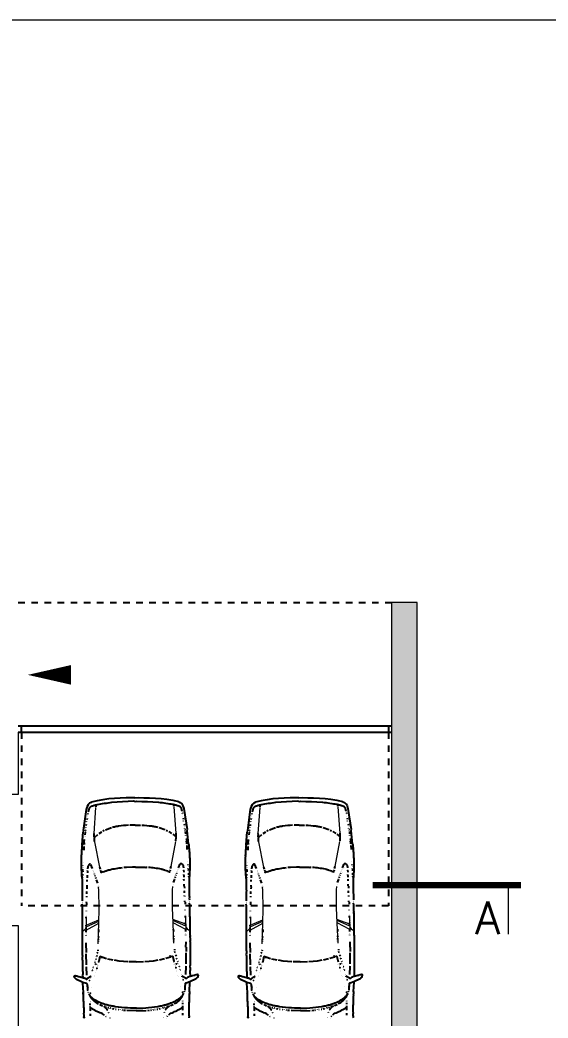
# Model space of a CAD drawing. Header units: metres. Extents: x -442 to 316, y -503 to 125.
# Drawn here: x -23.21 to -15.15, y -69.84 to -54.62 of the extents above; entities that cross this region are included whole.
import ezdxf

# ---------------------------------------------------------------- set-up
doc = ezdxf.new("R2010")
doc.units = ezdxf.units.M
doc.linetypes.add('DIVIDE', pattern=[1.25, 0.5, -0.25, 0, -0.25, 0, -0.25])
doc.linetypes.add('ČÁRKOVANÁ', pattern=[19.05, 12.7, -6.35])
doc.layers.add('FLOATING-WINDOWS', color=2, linetype='Continuous', plot=False)
for name, color, linetype in [('nove zdivo akce', 3, 'Continuous'), ('SRAFA', 251, 'Continuous'), ('ZDIVO', 1, 'Continuous')]:
    doc.layers.add(name, color=color, linetype=linetype)

# ---------------------------------------------------------------- blocks, each defined once
blk = doc.blocks.new('BMW3-PUD')
at = {"lineweight": 0}
for p, q in [((2.569, 0.757), (2.386, 0.76)), ((2.386, 0.76), (2.491, 0.566)), ((2.439, 0.759), (2.524, 0.566)), ((2.466, 0.759), (2.542, 0.565)), ((3.349, 0.543), (3.732, 0.619)), ((3.859, 0.625), (4.258, 0.596)), ((2.386, -0.76), (2.491, -0.566)), ((2.439, -0.759), (2.524, -0.566)), ((2.466, -0.759), (2.542, -0.565)), ((3.349, -0.543), (3.732, -0.619)), ((3.859, -0.625), (4.258, -0.596)), ((2.569, -0.757), (2.386, -0.76))]:
    blk.add_line(p, q, dxfattribs=at)
for points in [[(1.524, 0.739), (1.523, 0.739), (1.521, 0.739), (1.52, 0.741), (1.519, 0.742), (1.525, 0.745), (1.532, 0.746), (1.539, 0.747), (1.546, 0.747), (1.553, 0.748), (1.56, 0.749), (1.566, 0.751), (1.571, 0.754), (1.572, 0.756), (1.573, 0.757), (1.574, 0.758), (1.574, 0.758), (1.59, 0.816), (1.612, 0.858), (1.616, 0.87), (1.621, 0.882), (1.626, 0.894), (1.632, 0.904), (1.639, 0.915), (1.647, 0.925), (1.655, 0.934), (1.665, 0.942), (1.669, 0.943), (1.673, 0.945), (1.677, 0.946), (1.68, 0.947), (1.684, 0.947), (1.688, 0.947), (1.692, 0.946), (1.695, 0.946), (1.697, 0.934), (1.695, 0.923), (1.691, 0.911), (1.688, 0.899), (1.685, 0.893), (1.684, 0.888), (1.683, 0.883), (1.681, 0.878), (1.677, 0.859), (1.673, 0.841), (1.668, 0.823), (1.662, 0.806), (1.66, 0.8), (1.659, 0.795), (1.657, 0.791), (1.657, 0.786), (1.638, 0.765), (1.637, 0.762), (1.638, 0.759), (1.64, 0.756), (1.641, 0.754), (1.641, 0.754), (1.643, 0.753), (1.644, 0.752), (1.644, 0.752)], [(1.054, 0.801), (1.054, 0.801), (1.054, 0.802), (1.053, 0.803), (1.053, 0.803), (1.055, 0.805), (1.059, 0.807), (1.062, 0.807), (1.066, 0.805)], [(1.057, 0.798), (1.065, 0.8), (1.074, 0.802), (1.082, 0.802), (1.091, 0.803), (1.1, 0.803), (1.108, 0.804), (1.117, 0.804), (1.126, 0.803), (1.135, 0.803), (1.144, 0.802), (1.153, 0.803), (1.162, 0.802), (1.171, 0.802), (1.18, 0.802), (1.189, 0.802), (1.198, 0.802), (1.212, 0.803), (1.227, 0.804), (1.241, 0.805), (1.255, 0.805), (1.269, 0.805), (1.283, 0.806), (1.297, 0.807), (1.311, 0.809), (1.319, 0.808), (1.327, 0.808), (1.334, 0.808), (1.341, 0.809), (1.349, 0.809), (1.356, 0.81), (1.364, 0.81), (1.372, 0.81), (1.376, 0.81), (1.379, 0.811), (1.382, 0.811), (1.385, 0.811), (1.388, 0.81), (1.391, 0.81), (1.395, 0.81), (1.399, 0.811), (1.4, 0.811), (1.402, 0.811), (1.403, 0.81), (1.404, 0.809), (1.409, 0.811), (1.415, 0.812), (1.42, 0.813), (1.424, 0.809), (1.432, 0.813), (1.433, 0.813), (1.435, 0.812), (1.436, 0.811), (1.438, 0.811), (1.582, 0.818)], [(1.406, 0.814), (1.406, 0.814), (1.405, 0.814), (1.404, 0.814), (1.404, 0.814)], [(1.438, 0.814), (1.438, 0.814)], [(2.772, 0.819), (2.756, 0.819), (2.739, 0.819), (2.723, 0.82), (2.705, 0.82), (2.689, 0.82), (2.672, 0.82), (2.656, 0.821), (2.639, 0.82), (2.623, 0.821), (2.605, 0.821), (2.589, 0.821), (2.572, 0.821), (2.556, 0.822), (2.539, 0.821), (2.522, 0.822), (2.505, 0.822), (2.489, 0.822), (2.472, 0.822), (2.456, 0.823), (2.439, 0.822), (2.422, 0.823), (2.406, 0.823), (2.389, 0.823), (2.372, 0.823), (2.355, 0.823), (2.339, 0.823), (2.322, 0.823), (2.305, 0.823), (2.288, 0.824), (2.272, 0.823), (2.255, 0.824), (2.238, 0.824), (2.228, 0.824), (2.217, 0.824), (2.206, 0.823), (2.195, 0.823), (2.185, 0.823), (2.174, 0.824), (2.164, 0.824), (2.153, 0.824), (2.143, 0.824), (2.132, 0.824), (2.121, 0.824), (2.11, 0.824), (2.1, 0.824), (2.089, 0.824), (2.079, 0.823), (2.068, 0.822), (2.044, 0.822), (2.019, 0.823), (1.994, 0.822), (1.969, 0.823), (1.945, 0.823), (1.92, 0.822), (1.895, 0.822), (1.87, 0.822), (1.846, 0.821), (1.821, 0.82), (1.796, 0.82), (1.771, 0.82), (1.746, 0.819), (1.722, 0.819), (1.698, 0.82), (1.673, 0.819)], [(1.861, 0.76), (2.028, 0.762)], [(1.943, 0.82), (1.943, 0.82)], [(2.114, 0.762), (2.049, 0.762)], [(2.117, 0.761), (2.196, 0.762)], [(2.3, 0.761), (2.306, 0.762)], [(2.322, 0.762), (2.322, 0.762)], [(2.775, 0.818), (2.778, 0.819), (2.78, 0.819), (2.783, 0.819), (2.785, 0.819)], [(2.792, 0.817), (2.792, 0.817)], [(2.798, 0.819), (2.798, 0.819)], [(2.798, 0.816), (2.798, 0.816)], [(2.806, 0.819), (2.806, 0.819)], [(2.812, 0.819), (2.812, 0.819)], [(2.813, 0.816), (2.813, 0.816)], [(2.822, 0.816), (2.822, 0.816)], [(3.686, 0.813), (3.67, 0.815), (3.655, 0.817), (3.639, 0.818), (3.624, 0.819), (3.609, 0.821), (3.593, 0.822), (3.577, 0.822), (3.561, 0.824), (3.545, 0.824), (3.53, 0.826), (3.515, 0.826), (3.499, 0.827), (3.483, 0.827), (3.467, 0.828), (3.452, 0.829), (3.437, 0.828), (3.421, 0.829), (3.405, 0.829), (3.389, 0.829), (3.373, 0.829), (3.358, 0.829), (3.342, 0.828), (3.327, 0.828), (3.311, 0.828), (3.295, 0.827), (3.28, 0.826), (3.264, 0.826), (3.249, 0.825), (3.233, 0.824), (3.217, 0.823), (3.202, 0.821), (3.187, 0.82), (3.165, 0.818), (3.143, 0.817), (3.121, 0.816), (3.099, 0.815), (3.077, 0.815), (3.055, 0.815), (3.033, 0.815), (3.012, 0.815), (2.99, 0.815), (2.968, 0.816), (2.946, 0.817), (2.925, 0.818), (2.903, 0.818), (2.881, 0.819), (2.86, 0.818), (2.838, 0.819)], [(3.19, 0.813), (3.19, 0.813), (3.189, 0.813), (3.187, 0.814), (3.187, 0.815)], [(3.195, 0.812), (3.195, 0.812), (3.196, 0.812), (3.197, 0.812), (3.198, 0.812)], [(3.245, 0.809), (3.22, 0.81)], [(3.308, 0.807), (3.279, 0.806)], [(3.311, 0.806), (3.312, 0.806), (3.314, 0.806), (3.314, 0.806), (3.317, 0.806)], [(3.345, 0.804), (3.345, 0.804), (3.346, 0.804), (3.346, 0.804), (3.346, 0.804)], [(3.369, 0.802), (3.376, 0.802)], [(3.417, 0.799), (3.417, 0.799)], [(3.665, 0.785), (3.608, 0.788)], [(3.67, 0.783), (3.67, 0.783)], [(3.686, 0.783), (3.686, 0.783)], [(3.773, 0.778), (3.737, 0.785), (3.737, 0.785), (3.736, 0.787), (3.734, 0.788), (3.733, 0.789), (3.695, 0.805), (3.694, 0.806), (3.694, 0.807), (3.692, 0.809), (3.692, 0.811), (3.89, 0.794)], [(3.719, 0.781), (3.694, 0.782)], [(3.722, 0.78), (3.733, 0.782)], [(3.777, 0.777), (3.777, 0.777)], [(3.82, 0.772), (3.821, 0.772), (3.822, 0.772), (3.822, 0.772), (3.824, 0.772)], [(3.831, 0.77), (3.831, 0.77)], [(3.882, 0.765), (3.844, 0.768)], [(3.897, 0.791), (3.897, 0.791), (3.897, 0.791), (3.896, 0.791), (3.896, 0.791), (3.896, 0.791), (3.897, 0.791), (3.897, 0.791), (3.897, 0.791)], [(3.907, 0.76), (3.906, 0.76), (3.904, 0.761), (3.904, 0.762), (3.902, 0.762)], [(3.903, 0.79), (3.903, 0.79)], [(4.403, 0), (4.403, 0.047), (4.402, 0.136), (4.399, 0.224), (4.393, 0.313), (4.386, 0.4), (4.374, 0.488), (4.359, 0.576), (4.339, 0.663), (4.337, 0.665), (4.336, 0.667), (4.335, 0.669), (4.335, 0.671), (4.323, 0.692), (4.304, 0.713), (4.303, 0.714), (4.302, 0.715), (4.302, 0.716), (4.301, 0.717), (4.273, 0.732), (4.231, 0.745), (3.909, 0.792)], [(1.081, 0.704), (1.109, 0.704)], [(1.087, 0.491), (1.099, 0.507), (1.109, 0.523), (1.118, 0.542), (1.126, 0.561), (1.134, 0.58), (1.142, 0.599), (1.151, 0.618), (1.161, 0.635), (1.165, 0.645), (1.17, 0.655), (1.175, 0.664), (1.181, 0.673), (1.186, 0.681), (1.192, 0.687), (1.196, 0.693), (1.2, 0.701), (1.2, 0.702), (1.2, 0.703), (1.201, 0.704), (1.202, 0.706), (1.224, 0.707)], [(1.152, 0.706), (1.152, 0.706)], [(1.156, 0.705), (1.197, 0.706)], [(1.191, 0), (1.191, 0.003), (1.191, 0.048), (1.193, 0.093), (1.196, 0.139), (1.199, 0.184), (1.204, 0.23), (1.209, 0.275), (1.215, 0.32), (1.217, 0.328), (1.218, 0.336), (1.22, 0.343), (1.222, 0.35), (1.223, 0.357), (1.225, 0.365), (1.225, 0.372), (1.227, 0.378), (1.23, 0.394), (1.233, 0.409), (1.237, 0.424), (1.241, 0.439), (1.245, 0.454), (1.249, 0.468), (1.253, 0.483), (1.258, 0.497), (1.261, 0.506), (1.264, 0.513), (1.267, 0.52), (1.269, 0.528), (1.278, 0.553), (1.288, 0.575), (1.299, 0.598), (1.312, 0.62), (1.326, 0.64), (1.341, 0.661), (1.358, 0.681), (1.376, 0.701), (1.416, 0.725)], [(1.245, 0.707), (1.27, 0.707)], [(1.255, 0.58), (1.261, 0.591), (1.268, 0.602), (1.276, 0.613), (1.283, 0.624), (1.292, 0.634), (1.301, 0.644), (1.311, 0.654), (1.32, 0.664), (1.325, 0.669), (1.33, 0.673), (1.335, 0.677), (1.34, 0.681), (1.346, 0.685), (1.35, 0.689), (1.354, 0.694), (1.358, 0.699), (1.369, 0.699)], [(1.288, 0.707), (1.288, 0.707)], [(1.294, 0.707), (1.294, 0.707), (1.296, 0.707), (1.296, 0.707), (1.296, 0.707)], [(1.419, 0.701), (1.419, 0.701)], [(1.422, 0.728), (1.422, 0.728)], [(1.428, 0.7), (1.428, 0.7), (1.427, 0.7), (1.426, 0.7), (1.426, 0.7)], [(1.429, 0.73), (1.429, 0.73)], [(1.435, 0.733), (1.443, 0.734)], [(1.438, 0.697), (1.438, 0.697)], [(1.449, 0.736), (1.449, 0.736)], [(1.461, 0.739), (1.468, 0.741), (1.474, 0.742), (1.481, 0.743), (1.487, 0.743), (1.494, 0.744), (1.5, 0.744), (1.507, 0.743), (1.514, 0.742)], [(1.514, 0.679), (1.514, 0.679)], [(1.531, 0.735), (1.531, 0.735)], [(1.538, 0.734), (1.538, 0.734)], [(1.61, 0.716), (1.61, 0.716)], [(1.62, 0.714), (1.62, 0.714), (1.619, 0.714), (1.618, 0.714), (1.618, 0.714)], [(1.629, 0.711), (1.629, 0.711)], [(1.645, 0.706), (1.645, 0.706)], [(1.686, 0.696), (1.68, 0.701), (1.675, 0.706), (1.671, 0.713), (1.666, 0.719), (1.663, 0.725), (1.659, 0.731), (1.654, 0.738), (1.649, 0.744), (1.649, 0.745), (1.648, 0.747), (1.647, 0.748), (1.647, 0.749), (1.647, 0.751), (1.648, 0.751), (1.65, 0.753), (1.65, 0.754)], [(1.653, 0.704), (1.653, 0.704)], [(1.661, 0.703), (1.661, 0.703)], [(1.664, 0.701), (1.672, 0.701)], [(1.674, 0.637), (1.674, 0.637)], [(1.689, 0.634), (1.689, 0.634)], [(1.695, 0.693), (1.695, 0.693)], [(1.701, 0.756), (1.827, 0.76)], [(1.701, 0.691), (1.701, 0.691)], [(1.743, 0.619), (1.743, 0.619)], [(1.768, 0.612), (1.768, 0.612)], [(1.771, 0.67), (1.771, 0.67), (1.771, 0.671), (1.771, 0.672), (1.771, 0.672)], [(1.78, 0.667), (1.78, 0.667)], [(1.79, 0.665), (1.79, 0.665)], [(1.8, 0.662), (1.8, 0.662)], [(1.808, 0.659), (1.808, 0.659)], [(1.82, 0.655), (1.82, 0.656), (1.819, 0.657), (1.817, 0.657), (1.815, 0.657)], [(1.83, 0.652), (1.83, 0.652)], [(1.833, 0.757), (1.833, 0.757)], [(1.859, 0.608), (1.862, 0.611), (1.864, 0.614), (1.868, 0.618), (1.872, 0.62)], [(1.86, 0.644), (1.86, 0.644)], [(1.868, 0.641), (1.868, 0.641)], [(1.875, 0.639), (1.875, 0.639)], [(1.879, 0.625), (1.879, 0.625)], [(1.885, 0.636), (1.885, 0.636)], [(1.903, 0.631), (1.893, 0.633)], [(1.918, 0.639), (1.918, 0.639)], [(1.93, 0.621), (1.93, 0.621)], [(1.951, 0.615), (1.948, 0.616), (1.946, 0.616), (1.943, 0.617), (1.94, 0.619)], [(1.959, 0.612), (1.959, 0.612)], [(1.968, 0.611), (1.968, 0.611)], [(2.332, 0.76), (2.332, 0.76)], [(2.354, 0.761), (2.354, 0.761)], [(2.358, 0.76), (2.386, 0.76)], [(2.45, 0.759), (2.466, 0.759)], [(2.489, 0.759), (2.489, 0.759), (2.49, 0.759), (2.491, 0.759), (2.491, 0.759)], [(2.499, 0.759), (2.499, 0.759)], [(2.523, 0.759), (2.523, 0.759), (2.524, 0.759), (2.525, 0.759), (2.525, 0.759)], [(2.569, 0.757), (2.593, 0.757)], [(2.599, 0.755), (2.599, 0.755)], [(2.611, 0.758), (2.611, 0.758)], [(2.679, 0.754), (2.681, 0.754), (2.681, 0.754), (2.683, 0.754), (2.684, 0.754)], [(2.804, 0.752), (2.774, 0.752)], [(2.808, 0.75), (2.821, 0.75)], [(2.891, 0.747), (2.906, 0.748)], [(2.943, 0.746), (2.976, 0.746)], [(2.982, 0.746), (2.982, 0.746)], [(3.049, 0.743), (3.019, 0.744)], [(3.052, 0.742), (3.076, 0.742)], [(3.131, 0.739), (3.156, 0.739)], [(3.21, 0.738), (3.184, 0.738)], [(3.195, 0.61), (3.195, 0.61)], [(3.203, 0.612), (3.203, 0.612)], [(3.209, 0.615), (3.219, 0.619)], [(3.215, 0.736), (3.227, 0.736)], [(3.235, 0.625), (3.235, 0.625)], [(3.241, 0.626), (3.242, 0.626), (3.243, 0.627), (3.244, 0.628), (3.245, 0.628)], [(3.251, 0.629), (3.251, 0.629)], [(3.29, 0.734), (3.261, 0.735)], [(3.262, 0.648), (3.262, 0.648)], [(3.266, 0.624), (3.266, 0.624)], [(3.278, 0.639), (3.278, 0.639)], [(3.289, 0.643), (3.289, 0.643)], [(3.295, 0.734), (3.295, 0.734), (3.296, 0.734), (3.296, 0.734), (3.296, 0.734)], [(3.295, 0.646), (3.295, 0.646)], [(3.304, 0.649), (3.304, 0.649)], [(3.321, 0.656), (3.321, 0.656)], [(3.391, 0.684), (3.393, 0.69), (3.394, 0.697), (3.393, 0.703), (3.389, 0.708), (3.382, 0.714), (3.375, 0.718), (3.367, 0.722), (3.36, 0.726), (3.351, 0.729), (3.342, 0.73), (3.334, 0.732), (3.325, 0.732)], [(3.328, 0.657), (3.387, 0.681)], [(3.337, 0.681), (3.337, 0.681)], [(3.692, 0.613), (3.692, 0.613)], [(3.732, 0.619), (3.732, 0.619)], [(3.739, 0.621), (3.791, 0.624)], [(3.84, 0.575), (3.799, 0.622), (3.805, 0.624), (3.812, 0.626), (3.82, 0.626), (3.827, 0.626), (3.835, 0.625), (3.844, 0.625), (3.852, 0.625), (3.859, 0.625)], [(3.928, 0.758), (3.928, 0.758), (3.928, 0.758), (3.93, 0.758), (3.931, 0.758)], [(3.938, 0.757), (3.938, 0.757)], [(3.956, 0.755), (3.956, 0.755), (3.956, 0.755), (3.957, 0.755), (3.957, 0.755)], [(3.965, 0.753), (3.965, 0.753)], [(3.998, 0.747), (3.98, 0.751)], [(4.003, 0.746), (4.003, 0.746)], [(4.029, 0.742), (4.029, 0.742)], [(4.041, 0.74), (4.043, 0.74), (4.044, 0.74), (4.045, 0.74), (4.046, 0.74)], [(4.053, 0.74), (4.053, 0.74)], [(4.092, 0.733), (4.07, 0.737)], [(4.117, 0.729), (4.117, 0.729)], [(4.138, 0.725), (4.138, 0.725)], [(4.149, 0.723), (4.149, 0.723)], [(4.165, 0.721), (4.156, 0.722)], [(4.17, 0.72), (4.17, 0.72)], [(4.177, 0.718), (4.177, 0.718)], [(4.348, 0), (4.347, 0.005), (4.349, 0.022), (4.346, 0.106), (4.343, 0.19), (4.337, 0.274), (4.33, 0.358), (4.327, 0.386), (4.324, 0.415), (4.32, 0.442), (4.317, 0.47), (4.312, 0.499), (4.307, 0.526), (4.303, 0.554), (4.297, 0.583), (4.295, 0.585), (4.295, 0.588), (4.294, 0.59), (4.292, 0.592), (4.292, 0.603), (4.29, 0.613), (4.287, 0.624), (4.284, 0.635), (4.282, 0.64), (4.28, 0.646), (4.279, 0.652), (4.277, 0.657), (4.275, 0.664), (4.273, 0.67), (4.27, 0.676), (4.267, 0.682), (4.263, 0.687), (4.258, 0.691), (4.253, 0.695), (4.248, 0.699), (4.241, 0.702), (4.233, 0.704), (4.226, 0.706), (4.219, 0.708), (4.211, 0.71), (4.205, 0.711), (4.198, 0.714), (4.192, 0.716)], [(4.297, 0.715), (4.297, 0.715)], [(1.055, 0.463), (1.055, 0.463)], [(1.061, 0.467), (1.07, 0.473)], [(1.082, 0.485), (1.082, 0.485)], [(1.161, 0.442), (1.167, 0.445), (1.173, 0.448), (1.179, 0.453), (1.185, 0.458), (1.191, 0.464), (1.197, 0.469), (1.203, 0.474), (1.21, 0.48), (1.211, 0.48), (1.211, 0.48), (1.212, 0.479), (1.213, 0.478), (1.21, 0.462)], [(1.214, 0.483), (1.222, 0.5)], [(1.224, 0.507), (1.224, 0.507)], [(1.226, 0.513), (1.226, 0.513)], [(1.228, 0.519), (1.245, 0.559)], [(1.247, 0.565), (1.247, 0.565)], [(1.252, 0.572), (1.252, 0.572)], [(1.788, 0.607), (1.788, 0.607)], [(1.794, 0.605), (1.794, 0.605)], [(1.805, 0.603), (1.805, 0.603), (1.804, 0.603), (1.802, 0.603), (1.802, 0.603)], [(1.814, 0.6), (1.814, 0.6)], [(1.823, 0.598), (1.823, 0.598)], [(1.831, 0.595), (1.831, 0.595)], [(1.835, 0.594), (1.835, 0.594)], [(1.842, 0.592), (1.842, 0.592)], [(1.848, 0.574), (1.848, 0.574)], [(1.85, 0.591), (1.85, 0.591)], [(1.856, 0.601), (1.856, 0.601)], [(1.857, 0.588), (1.857, 0.588)], [(1.866, 0.585), (1.866, 0.585)], [(1.974, 0.528), (1.982, 0.551), (1.979, 0.555), (1.974, 0.557), (1.97, 0.559), (1.964, 0.56), (1.959, 0.561), (1.954, 0.562), (1.948, 0.563), (1.944, 0.565), (1.938, 0.566), (1.931, 0.568), (1.925, 0.569), (1.918, 0.571), (1.912, 0.572), (1.906, 0.574), (1.899, 0.576), (1.893, 0.579)], [(1.949, 0.452), (1.972, 0.523), (1.989, 0.52)], [(1.961, 0.52), (1.962, 0.52), (1.964, 0.52), (1.965, 0.52), (1.967, 0.52)], [(2.002, 0.601), (1.978, 0.608)], [(2.011, 0.598), (2.011, 0.598)], [(2.027, 0.595), (2.027, 0.595)], [(2.032, 0.593), (2.032, 0.593)], [(2.043, 0.59), (2.043, 0.59), (2.043, 0.591), (2.041, 0.592), (2.041, 0.592)], [(2.047, 0.589), (2.048, 0.589), (2.05, 0.59), (2.051, 0.59), (2.053, 0.59)], [(2.059, 0.587), (2.059, 0.587)], [(2.086, 0.583), (2.072, 0.585)], [(2.208, 0.576), (2.21, 0.576), (2.21, 0.576), (2.212, 0.576), (2.213, 0.576)], [(2.227, 0.577), (2.227, 0.577)], [(2.234, 0.574), (2.255, 0.575)], [(2.292, 0.572), (2.276, 0.573)], [(2.285, 0.589), (2.285, 0.589)], [(2.394, 0.57), (2.358, 0.57)], [(3.072, 0.571), (3.072, 0.571)], [(3.102, 0.579), (3.155, 0.597)], [(3.139, 0.606), (3.139, 0.606)], [(3.142, 0.582), (3.142, 0.582)], [(3.162, 0.598), (3.162, 0.598)], [(3.169, 0.601), (3.169, 0.601)], [(3.176, 0.604), (3.189, 0.608)], [(3.277, 0.493), (3.266, 0.521), (3.267, 0.523), (3.27, 0.524), (3.273, 0.525), (3.276, 0.527)], [(3.277, 0.493), (3.289, 0.452), (3.293, 0.446), (3.296, 0.438), (3.298, 0.429), (3.299, 0.422), (3.303, 0.414), (3.304, 0.408), (3.306, 0.401), (3.307, 0.394), (3.313, 0.369), (3.318, 0.345), (3.322, 0.321), (3.326, 0.296), (3.33, 0.272), (3.333, 0.248), (3.335, 0.223), (3.337, 0.199)], [(3.282, 0.527), (3.299, 0.532)], [(3.311, 0.535), (3.311, 0.535)], [(3.318, 0.536), (3.349, 0.543)], [(3.603, 0.595), (3.603, 0.595)], [(3.881, 0.513), (3.854, 0.556)], [(3.886, 0.507), (3.886, 0.507)], [(3.89, 0.5), (3.89, 0.5)], [(3.906, 0.473), (3.894, 0.494)], [(3.908, 0.465), (3.908, 0.465)], [(3.91, 0.46), (3.91, 0.46)], [(4.268, 0.593), (4.287, 0.593)], [(1.045, 0.404), (1.045, 0.404), (1.046, 0.404), (1.047, 0.404), (1.047, 0.404)], [(1.117, 0.423), (1.117, 0.423)], [(1.123, 0.425), (1.125, 0.425), (1.126, 0.426), (1.127, 0.426), (1.129, 0.426)], [(1.135, 0.429), (1.135, 0.429)], [(1.154, 0.439), (1.154, 0.439)], [(1.174, 0.311), (1.175, 0.323)], [(1.18, 0.344), (1.184, 0.367)], [(1.186, 0.373), (1.186, 0.373)], [(1.188, 0.381), (1.188, 0.381)], [(1.193, 0.401), (1.193, 0.401), (1.193, 0.402), (1.193, 0.403), (1.193, 0.403)], [(1.195, 0.409), (1.195, 0.409)], [(1.197, 0.416), (1.197, 0.416)], [(1.198, 0.424), (1.202, 0.438)], [(1.203, 0.445), (1.203, 0.445)], [(1.208, 0.454), (1.208, 0.454)], [(1.902, 0.13), (1.911, 0.261), (1.925, 0.334)], [(1.928, 0.353), (1.945, 0.433)], [(1.948, 0.444), (1.948, 0.444)], [(3.946, 0.364), (3.913, 0.454)], [(3.949, 0.352), (3.949, 0.352)], [(3.984, 0.101), (3.982, 0.139), (3.978, 0.176), (3.974, 0.215), (3.969, 0.253), (3.967, 0.263), (3.966, 0.272), (3.965, 0.28), (3.963, 0.289), (3.961, 0.304), (3.958, 0.318), (3.955, 0.331), (3.951, 0.345)], [(1.157, 0.17), (1.16, 0.199)], [(1.157, 0.153), (1.157, 0.153)], [(1.162, 0.218), (1.162, 0.219), (1.162, 0.22), (1.162, 0.221), (1.163, 0.222)], [(1.167, 0.255), (1.167, 0.255), (1.167, 0.256), (1.167, 0.257), (1.167, 0.258)], [(1.168, 0.276), (1.168, 0.278), (1.169, 0.279), (1.169, 0.28), (1.169, 0.282)], [(3.342, 0), (3.342, 0.044), (3.341, 0.136), (3.34, 0.148), (3.339, 0.159), (3.339, 0.169), (3.339, 0.18)], [(1.153, 0), (1.155, 0.147)], [(1.153, 0), (1.155, -0.147)], [(1.191, 0), (1.191, -0.003), (1.191, -0.048), (1.193, -0.093), (1.196, -0.139), (1.199, -0.184), (1.204, -0.23), (1.209, -0.275), (1.215, -0.32), (1.217, -0.328), (1.218, -0.336), (1.22, -0.343), (1.222, -0.35), (1.223, -0.357), (1.225, -0.365), (1.225, -0.372), (1.227, -0.378), (1.23, -0.394), (1.233, -0.409), (1.237, -0.424), (1.241, -0.439), (1.245, -0.454), (1.249, -0.468), (1.253, -0.483), (1.258, -0.497), (1.261, -0.506), (1.264, -0.513), (1.267, -0.52), (1.269, -0.528), (1.278, -0.553), (1.288, -0.575), (1.299, -0.598), (1.312, -0.62), (1.326, -0.64), (1.341, -0.661), (1.358, -0.681), (1.376, -0.701), (1.416, -0.725)], [(1.893, 0.146), (1.894, 0.146), (1.896, 0.146), (1.896, 0.146), (1.899, 0.146)], [(1.899, 0), (1.901, 0.111)], [(1.899, 0.059), (1.899, 0.059)], [(1.899, 0.054), (1.899, 0.054)], [(1.9, 0.122), (1.9, 0.122)], [(4.403, 0), (4.403, -0.047), (4.402, -0.136), (4.399, -0.224), (4.393, -0.313), (4.386, -0.4), (4.374, -0.488), (4.359, -0.576), (4.339, -0.663), (4.337, -0.665), (4.336, -0.667), (4.335, -0.669), (4.335, -0.671), (4.323, -0.692), (4.304, -0.713), (4.303, -0.714), (4.302, -0.715), (4.302, -0.716), (4.301, -0.717), (4.273, -0.732), (4.231, -0.745), (3.909, -0.792)], [(3.983, 0), (3.985, 0.079)], [(3.983, 0), (3.985, -0.079)], [(3.985, 0.085), (3.985, 0.085)], [(1.893, -0.146), (1.894, -0.146), (1.896, -0.146), (1.896, -0.146), (1.899, -0.146)], [(1.899, 0), (1.901, -0.111)], [(1.899, -0.054), (1.899, -0.054)], [(1.899, -0.059), (1.899, -0.059)], [(1.9, -0.122), (1.9, -0.122)], [(1.902, -0.13), (1.911, -0.261), (1.925, -0.334)], [(3.342, 0), (3.342, -0.044), (3.341, -0.136), (3.34, -0.148), (3.339, -0.159), (3.339, -0.169), (3.339, -0.18)], [(3.984, -0.101), (3.982, -0.139), (3.978, -0.176), (3.974, -0.215), (3.969, -0.253), (3.967, -0.263), (3.966, -0.272), (3.965, -0.28), (3.963, -0.289), (3.961, -0.304), (3.958, -0.318), (3.955, -0.331), (3.951, -0.345)], [(3.985, -0.085), (3.985, -0.085)], [(4.348, 0), (4.347, -0.005), (4.349, -0.022), (4.346, -0.106), (4.343, -0.19), (4.337, -0.274), (4.33, -0.358), (4.327, -0.386), (4.324, -0.415), (4.32, -0.442), (4.317, -0.47), (4.312, -0.499), (4.307, -0.526), (4.303, -0.554), (4.297, -0.583), (4.295, -0.585), (4.295, -0.588), (4.294, -0.59), (4.292, -0.592), (4.292, -0.603), (4.29, -0.613), (4.287, -0.624), (4.284, -0.635), (4.282, -0.64), (4.28, -0.646), (4.279, -0.652), (4.277, -0.657), (4.275, -0.664), (4.273, -0.67), (4.27, -0.676), (4.267, -0.682), (4.263, -0.687), (4.258, -0.691), (4.253, -0.695), (4.248, -0.699), (4.241, -0.702), (4.233, -0.704), (4.226, -0.706), (4.219, -0.708), (4.211, -0.71), (4.205, -0.711), (4.198, -0.714), (4.192, -0.716)], [(1.157, -0.153), (1.157, -0.153)], [(1.157, -0.17), (1.16, -0.199)], [(1.162, -0.218), (1.162, -0.219), (1.162, -0.22), (1.162, -0.221), (1.163, -0.222)], [(1.167, -0.255), (1.167, -0.255), (1.167, -0.256), (1.167, -0.257), (1.167, -0.258)], [(1.168, -0.276), (1.168, -0.278), (1.169, -0.279), (1.169, -0.28), (1.169, -0.282)], [(3.277, -0.493), (3.289, -0.452), (3.293, -0.446), (3.296, -0.438), (3.298, -0.429), (3.299, -0.422), (3.303, -0.414), (3.304, -0.408), (3.306, -0.401), (3.307, -0.394), (3.313, -0.369), (3.318, -0.345), (3.322, -0.321), (3.326, -0.296), (3.33, -0.272), (3.333, -0.248), (3.335, -0.223), (3.337, -0.199)], [(1.038, -0.453), (1.038, -0.453)], [(1.045, -0.404), (1.045, -0.404), (1.046, -0.404), (1.047, -0.404), (1.047, -0.404)], [(1.117, -0.423), (1.117, -0.423)], [(1.123, -0.425), (1.125, -0.425), (1.126, -0.426), (1.127, -0.426), (1.129, -0.426)], [(1.135, -0.429), (1.135, -0.429)], [(1.154, -0.439), (1.154, -0.439)], [(1.161, -0.442), (1.167, -0.445), (1.173, -0.448), (1.179, -0.453), (1.185, -0.458), (1.191, -0.464), (1.197, -0.469), (1.203, -0.474), (1.21, -0.48), (1.211, -0.48), (1.211, -0.48), (1.212, -0.479), (1.213, -0.478), (1.21, -0.462)], [(1.174, -0.311), (1.175, -0.323)], [(1.18, -0.344), (1.184, -0.367)], [(1.186, -0.373), (1.186, -0.373)], [(1.188, -0.381), (1.188, -0.381)], [(1.193, -0.401), (1.193, -0.401), (1.193, -0.402), (1.193, -0.403), (1.193, -0.403)], [(1.195, -0.409), (1.195, -0.409)], [(1.197, -0.416), (1.197, -0.416)], [(1.198, -0.424), (1.202, -0.438)], [(1.203, -0.445), (1.203, -0.445)], [(1.208, -0.454), (1.208, -0.454)], [(1.928, -0.353), (1.945, -0.433)], [(1.948, -0.444), (1.948, -0.444)], [(1.949, -0.452), (1.972, -0.523), (1.989, -0.52)], [(3.946, -0.364), (3.913, -0.454)], [(3.949, -0.352), (3.949, -0.352)], [(1.055, -0.463), (1.055, -0.463)], [(1.061, -0.467), (1.07, -0.473)], [(1.082, -0.485), (1.082, -0.485)], [(1.087, -0.491), (1.099, -0.507), (1.109, -0.523), (1.118, -0.542), (1.126, -0.561), (1.134, -0.58), (1.142, -0.599), (1.151, -0.618), (1.161, -0.635), (1.165, -0.645), (1.17, -0.655), (1.175, -0.664), (1.181, -0.673), (1.186, -0.681), (1.192, -0.687), (1.196, -0.693), (1.2, -0.701), (1.2, -0.702), (1.2, -0.703), (1.201, -0.704), (1.202, -0.706), (1.224, -0.707)], [(1.214, -0.483), (1.222, -0.5)], [(1.224, -0.507), (1.224, -0.507)], [(1.226, -0.513), (1.226, -0.513)], [(1.228, -0.519), (1.245, -0.559)], [(1.247, -0.565), (1.247, -0.565)], [(1.252, -0.572), (1.252, -0.572)], [(1.255, -0.58), (1.261, -0.591), (1.268, -0.602), (1.276, -0.613), (1.283, -0.624), (1.292, -0.634), (1.301, -0.644), (1.311, -0.654), (1.32, -0.664), (1.325, -0.669), (1.33, -0.673), (1.335, -0.677), (1.34, -0.681), (1.346, -0.685), (1.35, -0.689), (1.354, -0.694), (1.358, -0.699), (1.369, -0.699)], [(1.788, -0.607), (1.788, -0.607)], [(1.794, -0.605), (1.794, -0.605)], [(1.805, -0.603), (1.805, -0.603), (1.804, -0.603), (1.802, -0.603), (1.802, -0.603)], [(1.814, -0.6), (1.814, -0.6)], [(1.823, -0.598), (1.823, -0.598)], [(1.831, -0.595), (1.831, -0.595)], [(1.835, -0.594), (1.835, -0.594)], [(1.842, -0.592), (1.842, -0.592)], [(1.848, -0.574), (1.848, -0.574)], [(1.85, -0.591), (1.85, -0.591)], [(1.856, -0.601), (1.856, -0.601)], [(1.857, -0.588), (1.857, -0.588)], [(1.859, -0.608), (1.862, -0.611), (1.864, -0.614), (1.868, -0.618), (1.872, -0.62)], [(1.866, -0.585), (1.866, -0.585)], [(1.974, -0.528), (1.982, -0.551), (1.979, -0.555), (1.974, -0.557), (1.97, -0.559), (1.964, -0.56), (1.959, -0.561), (1.954, -0.562), (1.948, -0.563), (1.944, -0.565), (1.938, -0.566), (1.931, -0.568), (1.925, -0.569), (1.918, -0.571), (1.912, -0.572), (1.906, -0.574), (1.899, -0.576), (1.893, -0.579)], [(1.961, -0.52), (1.962, -0.52), (1.964, -0.52), (1.965, -0.52), (1.967, -0.52)], [(2.002, -0.601), (1.978, -0.608)], [(2.011, -0.598), (2.011, -0.598)], [(2.027, -0.595), (2.027, -0.595)], [(2.032, -0.593), (2.032, -0.593)], [(2.043, -0.59), (2.043, -0.59), (2.043, -0.591), (2.041, -0.592), (2.041, -0.592)], [(2.047, -0.589), (2.048, -0.589), (2.05, -0.59), (2.051, -0.59), (2.053, -0.59)], [(2.059, -0.587), (2.059, -0.587)], [(2.086, -0.583), (2.072, -0.585)], [(2.208, -0.576), (2.21, -0.576), (2.21, -0.576), (2.212, -0.576), (2.213, -0.576)], [(2.227, -0.577), (2.227, -0.577)], [(2.234, -0.574), (2.255, -0.575)], [(2.292, -0.572), (2.276, -0.573)], [(2.285, -0.589), (2.285, -0.589)], [(2.394, -0.57), (2.358, -0.57)], [(3.072, -0.571), (3.072, -0.571)], [(3.102, -0.579), (3.155, -0.597)], [(3.139, -0.606), (3.139, -0.606)], [(3.142, -0.582), (3.142, -0.582)], [(3.162, -0.598), (3.162, -0.598)], [(3.169, -0.601), (3.169, -0.601)], [(3.176, -0.604), (3.189, -0.608)], [(3.277, -0.493), (3.266, -0.521), (3.267, -0.523), (3.27, -0.524), (3.273, -0.525), (3.276, -0.527)], [(3.282, -0.527), (3.299, -0.532)], [(3.311, -0.535), (3.311, -0.535)], [(3.318, -0.536), (3.349, -0.543)], [(3.603, -0.595), (3.603, -0.595)], [(3.84, -0.575), (3.799, -0.622), (3.805, -0.624), (3.812, -0.626), (3.82, -0.626), (3.827, -0.626), (3.835, -0.625), (3.844, -0.625), (3.852, -0.625), (3.859, -0.625)], [(3.881, -0.513), (3.854, -0.556)], [(3.886, -0.507), (3.886, -0.507)], [(3.89, -0.5), (3.89, -0.5)], [(3.906, -0.473), (3.894, -0.494)], [(3.908, -0.465), (3.908, -0.465)], [(3.91, -0.46), (3.91, -0.46)], [(4.268, -0.593), (4.287, -0.593)], [(1.081, -0.704), (1.109, -0.704)], [(1.152, -0.706), (1.152, -0.706)], [(1.156, -0.705), (1.197, -0.706)], [(1.245, -0.707), (1.27, -0.707)], [(1.288, -0.707), (1.288, -0.707)], [(1.294, -0.707), (1.294, -0.707), (1.296, -0.707), (1.296, -0.707), (1.296, -0.707)], [(1.419, -0.701), (1.419, -0.701)], [(1.422, -0.728), (1.422, -0.728)], [(1.428, -0.7), (1.428, -0.7), (1.427, -0.7), (1.426, -0.7), (1.426, -0.7)], [(1.429, -0.73), (1.429, -0.73)], [(1.435, -0.733), (1.443, -0.734)], [(1.438, -0.697), (1.438, -0.697)], [(1.449, -0.736), (1.449, -0.736)], [(1.461, -0.739), (1.468, -0.741), (1.474, -0.742), (1.481, -0.743), (1.487, -0.743), (1.494, -0.744), (1.5, -0.744), (1.507, -0.743), (1.514, -0.742)], [(1.514, -0.679), (1.514, -0.679)], [(1.524, -0.739), (1.523, -0.739), (1.521, -0.739), (1.52, -0.741), (1.519, -0.742), (1.525, -0.745), (1.532, -0.746), (1.539, -0.747), (1.546, -0.747), (1.553, -0.748), (1.56, -0.749), (1.566, -0.751), (1.571, -0.754), (1.572, -0.756), (1.573, -0.757), (1.574, -0.758), (1.574, -0.758), (1.59, -0.816), (1.612, -0.858), (1.616, -0.87), (1.621, -0.882), (1.626, -0.894), (1.632, -0.904), (1.639, -0.915), (1.647, -0.925), (1.655, -0.934), (1.665, -0.942), (1.669, -0.943), (1.673, -0.945), (1.677, -0.946), (1.68, -0.947), (1.684, -0.947), (1.688, -0.947), (1.692, -0.946), (1.695, -0.946), (1.697, -0.934), (1.695, -0.923), (1.691, -0.911), (1.688, -0.899), (1.685, -0.893), (1.684, -0.888), (1.683, -0.883), (1.681, -0.878), (1.677, -0.859), (1.673, -0.841), (1.668, -0.823), (1.662, -0.806), (1.66, -0.8), (1.659, -0.795), (1.657, -0.791), (1.657, -0.786), (1.638, -0.765), (1.637, -0.762), (1.638, -0.759), (1.64, -0.756), (1.641, -0.754), (1.641, -0.754), (1.643, -0.753), (1.644, -0.752), (1.644, -0.752)], [(1.531, -0.735), (1.531, -0.735)], [(1.538, -0.734), (1.538, -0.734)], [(1.61, -0.716), (1.61, -0.716)], [(1.62, -0.714), (1.62, -0.714), (1.619, -0.714), (1.618, -0.714), (1.618, -0.714)], [(1.629, -0.711), (1.629, -0.711)], [(1.645, -0.706), (1.645, -0.706)], [(1.686, -0.696), (1.68, -0.701), (1.675, -0.706), (1.671, -0.713), (1.666, -0.719), (1.663, -0.725), (1.659, -0.731), (1.654, -0.738), (1.649, -0.744), (1.649, -0.745), (1.648, -0.747), (1.647, -0.748), (1.647, -0.749), (1.647, -0.751), (1.648, -0.751), (1.65, -0.753), (1.65, -0.754)], [(1.653, -0.704), (1.653, -0.704)], [(1.661, -0.703), (1.661, -0.703)], [(1.664, -0.701), (1.672, -0.701)], [(1.674, -0.637), (1.674, -0.637)], [(1.689, -0.634), (1.689, -0.634)], [(1.695, -0.693), (1.695, -0.693)], [(1.701, -0.691), (1.701, -0.691)], [(1.701, -0.756), (1.827, -0.76)], [(1.743, -0.619), (1.743, -0.619)], [(1.768, -0.612), (1.768, -0.612)], [(1.771, -0.67), (1.771, -0.67), (1.771, -0.671), (1.771, -0.672), (1.771, -0.672)], [(1.78, -0.667), (1.78, -0.667)], [(1.79, -0.665), (1.79, -0.665)], [(1.8, -0.662), (1.8, -0.662)], [(1.808, -0.659), (1.808, -0.659)], [(1.82, -0.655), (1.82, -0.656), (1.819, -0.657), (1.817, -0.657), (1.815, -0.657)], [(1.83, -0.652), (1.83, -0.652)], [(1.833, -0.757), (1.833, -0.757)], [(1.86, -0.644), (1.86, -0.644)], [(1.861, -0.76), (2.028, -0.762)], [(1.868, -0.641), (1.868, -0.641)], [(1.875, -0.639), (1.875, -0.639)], [(1.879, -0.625), (1.879, -0.625)], [(1.885, -0.636), (1.885, -0.636)], [(1.903, -0.631), (1.893, -0.633)], [(1.918, -0.639), (1.918, -0.639)], [(1.93, -0.621), (1.93, -0.621)], [(1.951, -0.615), (1.948, -0.616), (1.946, -0.616), (1.943, -0.617), (1.94, -0.619)], [(1.959, -0.612), (1.959, -0.612)], [(1.968, -0.611), (1.968, -0.611)], [(2.117, -0.761), (2.196, -0.762)], [(2.332, -0.76), (2.332, -0.76)], [(2.354, -0.761), (2.354, -0.761)], [(2.358, -0.76), (2.386, -0.76)], [(2.45, -0.759), (2.466, -0.759)], [(2.489, -0.759), (2.489, -0.759), (2.49, -0.759), (2.491, -0.759), (2.491, -0.759)], [(2.499, -0.759), (2.499, -0.759)], [(2.523, -0.759), (2.523, -0.759), (2.524, -0.759), (2.525, -0.759), (2.525, -0.759)], [(2.569, -0.757), (2.593, -0.757)], [(2.599, -0.755), (2.599, -0.755)], [(2.611, -0.758), (2.611, -0.758)], [(2.679, -0.754), (2.681, -0.754), (2.681, -0.754), (2.683, -0.754), (2.684, -0.754)], [(2.804, -0.752), (2.774, -0.752)], [(2.808, -0.75), (2.821, -0.75)], [(2.891, -0.747), (2.906, -0.748)], [(2.943, -0.746), (2.976, -0.746)], [(2.982, -0.746), (2.982, -0.746)], [(3.049, -0.743), (3.019, -0.744)], [(3.052, -0.742), (3.076, -0.742)], [(3.131, -0.739), (3.156, -0.739)], [(3.21, -0.738), (3.184, -0.738)], [(3.195, -0.61), (3.195, -0.61)], [(3.203, -0.612), (3.203, -0.612)], [(3.209, -0.615), (3.219, -0.619)], [(3.215, -0.736), (3.227, -0.736)], [(3.235, -0.625), (3.235, -0.625)], [(3.241, -0.626), (3.242, -0.626), (3.243, -0.627), (3.244, -0.628), (3.245, -0.628)], [(3.251, -0.629), (3.251, -0.629)], [(3.29, -0.734), (3.261, -0.735)], [(3.262, -0.648), (3.262, -0.648)], [(3.266, -0.624), (3.266, -0.624)], [(3.278, -0.639), (3.278, -0.639)], [(3.289, -0.643), (3.289, -0.643)], [(3.295, -0.646), (3.295, -0.646)], [(3.295, -0.734), (3.295, -0.734), (3.296, -0.734), (3.296, -0.734), (3.296, -0.734)], [(3.304, -0.649), (3.304, -0.649)], [(3.321, -0.656), (3.321, -0.656)], [(3.391, -0.684), (3.393, -0.69), (3.394, -0.697), (3.393, -0.703), (3.389, -0.708), (3.382, -0.714), (3.375, -0.718), (3.367, -0.722), (3.36, -0.726), (3.351, -0.729), (3.342, -0.73), (3.334, -0.732), (3.325, -0.732)], [(3.328, -0.657), (3.387, -0.681)], [(3.337, -0.681), (3.337, -0.681)], [(3.692, -0.613), (3.692, -0.613)], [(3.732, -0.619), (3.732, -0.619)], [(3.739, -0.621), (3.791, -0.624)], [(3.907, -0.76), (3.906, -0.76), (3.904, -0.761), (3.904, -0.762), (3.902, -0.762)], [(3.928, -0.758), (3.928, -0.758), (3.928, -0.758), (3.93, -0.758), (3.931, -0.758)], [(3.938, -0.757), (3.938, -0.757)], [(3.956, -0.755), (3.956, -0.755), (3.956, -0.755), (3.957, -0.755), (3.957, -0.755)], [(3.965, -0.753), (3.965, -0.753)], [(3.998, -0.747), (3.98, -0.751)], [(4.003, -0.746), (4.003, -0.746)], [(4.029, -0.742), (4.029, -0.742)], [(4.041, -0.74), (4.043, -0.74), (4.044, -0.74), (4.045, -0.74), (4.046, -0.74)], [(4.053, -0.74), (4.053, -0.74)], [(4.092, -0.733), (4.07, -0.737)], [(4.117, -0.729), (4.117, -0.729)], [(4.138, -0.725), (4.138, -0.725)], [(4.149, -0.723), (4.149, -0.723)], [(4.165, -0.721), (4.156, -0.722)], [(4.17, -0.72), (4.17, -0.72)], [(4.177, -0.718), (4.177, -0.718)], [(4.297, -0.715), (4.297, -0.715)], [(1.04, -0.803), (1.048, -0.803)], [(1.054, -0.801), (1.054, -0.801), (1.054, -0.802), (1.053, -0.803), (1.053, -0.803), (1.055, -0.805), (1.059, -0.807), (1.062, -0.807), (1.066, -0.805)], [(1.057, -0.798), (1.065, -0.8), (1.074, -0.802), (1.082, -0.802), (1.091, -0.803), (1.1, -0.803), (1.108, -0.804), (1.117, -0.804), (1.126, -0.803), (1.135, -0.803), (1.144, -0.802), (1.153, -0.803), (1.162, -0.802), (1.171, -0.802), (1.18, -0.802), (1.189, -0.802), (1.198, -0.802), (1.212, -0.803), (1.227, -0.804), (1.241, -0.805), (1.255, -0.805), (1.269, -0.805), (1.283, -0.806), (1.297, -0.807), (1.311, -0.809), (1.319, -0.808), (1.327, -0.808), (1.334, -0.808), (1.341, -0.809), (1.349, -0.809), (1.356, -0.81), (1.364, -0.81), (1.372, -0.81), (1.376, -0.81), (1.379, -0.811), (1.382, -0.811), (1.385, -0.811), (1.388, -0.81), (1.391, -0.81), (1.395, -0.81), (1.399, -0.811), (1.4, -0.811), (1.402, -0.811), (1.403, -0.81), (1.404, -0.809), (1.409, -0.811), (1.415, -0.812), (1.42, -0.813), (1.424, -0.809), (1.432, -0.813), (1.433, -0.813), (1.435, -0.812), (1.436, -0.811), (1.438, -0.811), (1.582, -0.818)], [(1.406, -0.814), (1.406, -0.814), (1.405, -0.814), (1.404, -0.814), (1.404, -0.814)], [(1.438, -0.814), (1.438, -0.814)], [(2.772, -0.819), (2.756, -0.819), (2.739, -0.819), (2.723, -0.82), (2.705, -0.82), (2.689, -0.82), (2.672, -0.82), (2.656, -0.821), (2.639, -0.82), (2.623, -0.821), (2.605, -0.821), (2.589, -0.821), (2.572, -0.821), (2.556, -0.822), (2.539, -0.821), (2.522, -0.822), (2.505, -0.822), (2.489, -0.822), (2.472, -0.822), (2.456, -0.823), (2.439, -0.822), (2.422, -0.823), (2.406, -0.823), (2.389, -0.823), (2.372, -0.823), (2.355, -0.823), (2.339, -0.823), (2.322, -0.823), (2.305, -0.823), (2.288, -0.824), (2.272, -0.823), (2.255, -0.824), (2.238, -0.824), (2.228, -0.824), (2.217, -0.824), (2.206, -0.823), (2.195, -0.823), (2.185, -0.823), (2.174, -0.824), (2.164, -0.824), (2.153, -0.824), (2.143, -0.824), (2.132, -0.824), (2.121, -0.824), (2.11, -0.824), (2.1, -0.824), (2.089, -0.824), (2.079, -0.823), (2.068, -0.822), (2.044, -0.822), (2.019, -0.823), (1.994, -0.822), (1.969, -0.823), (1.945, -0.823), (1.92, -0.822), (1.895, -0.822), (1.87, -0.822), (1.846, -0.821), (1.821, -0.82), (1.796, -0.82), (1.771, -0.82), (1.746, -0.819), (1.722, -0.819), (1.698, -0.82), (1.673, -0.819)], [(1.943, -0.82), (1.943, -0.82)], [(2.114, -0.762), (2.049, -0.762)], [(2.3, -0.761), (2.306, -0.762)], [(2.322, -0.762), (2.322, -0.762)], [(2.775, -0.818), (2.778, -0.819), (2.78, -0.819), (2.783, -0.819), (2.785, -0.819)], [(2.792, -0.817), (2.792, -0.817)], [(2.798, -0.816), (2.798, -0.816)], [(2.798, -0.819), (2.798, -0.819)], [(2.806, -0.819), (2.806, -0.819)], [(2.812, -0.819), (2.812, -0.819)], [(2.813, -0.816), (2.813, -0.816)], [(2.822, -0.816), (2.822, -0.816)], [(3.686, -0.813), (3.67, -0.815), (3.655, -0.817), (3.639, -0.818), (3.624, -0.819), (3.609, -0.821), (3.593, -0.822), (3.577, -0.822), (3.561, -0.824), (3.545, -0.824), (3.53, -0.826), (3.515, -0.826), (3.499, -0.827), (3.483, -0.827), (3.467, -0.828), (3.452, -0.829), (3.437, -0.828), (3.421, -0.829), (3.405, -0.829), (3.389, -0.829), (3.373, -0.829), (3.358, -0.829), (3.342, -0.828), (3.327, -0.828), (3.311, -0.828), (3.295, -0.827), (3.28, -0.826), (3.264, -0.826), (3.249, -0.825), (3.233, -0.824), (3.217, -0.823), (3.202, -0.821), (3.187, -0.82), (3.165, -0.818), (3.143, -0.817), (3.121, -0.816), (3.099, -0.815), (3.077, -0.815), (3.055, -0.815), (3.033, -0.815), (3.012, -0.815), (2.99, -0.815), (2.968, -0.816), (2.946, -0.817), (2.925, -0.818), (2.903, -0.818), (2.881, -0.819), (2.86, -0.818), (2.838, -0.819)], [(3.19, -0.813), (3.19, -0.813), (3.189, -0.813), (3.187, -0.814), (3.187, -0.815)], [(3.195, -0.812), (3.195, -0.812), (3.196, -0.812), (3.197, -0.812), (3.198, -0.812)], [(3.245, -0.809), (3.22, -0.81)], [(3.308, -0.807), (3.279, -0.806)], [(3.311, -0.806), (3.312, -0.806), (3.314, -0.806), (3.314, -0.806), (3.317, -0.806)], [(3.345, -0.804), (3.345, -0.804), (3.346, -0.804), (3.346, -0.804), (3.346, -0.804)], [(3.369, -0.802), (3.376, -0.802)], [(3.417, -0.799), (3.417, -0.799)], [(3.665, -0.785), (3.608, -0.788)], [(3.67, -0.783), (3.67, -0.783)], [(3.686, -0.783), (3.686, -0.783)], [(3.773, -0.778), (3.737, -0.785), (3.737, -0.785), (3.736, -0.787), (3.734, -0.788), (3.733, -0.789), (3.695, -0.805), (3.694, -0.806), (3.694, -0.807), (3.692, -0.809), (3.692, -0.811), (3.89, -0.794)], [(3.719, -0.781), (3.694, -0.782)], [(3.722, -0.78), (3.733, -0.782)], [(3.777, -0.777), (3.777, -0.777)], [(3.82, -0.772), (3.821, -0.772), (3.822, -0.772), (3.822, -0.772), (3.824, -0.772)], [(3.831, -0.77), (3.831, -0.77)], [(3.882, -0.765), (3.844, -0.768)], [(3.897, -0.791), (3.897, -0.791), (3.897, -0.791), (3.896, -0.791), (3.896, -0.791), (3.896, -0.791), (3.897, -0.791), (3.897, -0.791), (3.897, -0.791)], [(3.903, -0.79), (3.903, -0.79)]]:
    blk.add_lwpolyline(points)
for points in [[(2.177, 0.578), (2.491, 0.566), (2.719, 0.561), (2.992, 0.561), (3.045, 0.568), (3.045, 0.568), (3.043, 0.568), (3.042, 0.567), (3.041, 0.567)], [(2.177, -0.578), (2.491, -0.566), (2.719, -0.561), (2.992, -0.561), (3.045, -0.568), (3.045, -0.568), (3.043, -0.568), (3.042, -0.567), (3.041, -0.567)]]:
    blk.add_lwpolyline(points, dxfattribs=at)
for centre, start, end in [((2.446, 0.829), 185.0865, 264.4197), ((2.446, -0.829), 95.5803, 174.9135)]:
    blk.add_arc(centre, 0.0702, start, end, dxfattribs=at)

msp = doc.modelspace()

# ---------------------------------------------------------------- hatches: boundary and pattern name
at = {"layer": 'SRAFA', "linetype": 'Continuous', "lineweight": 0}
msp.add_hatch(color=256, dxfattribs=at).paths.add_polyline_path([(-17.14234, -63.50553), (-17.53234, -63.50553), (-17.53234, -65.774794), (-17.53234, -72.939794), (-17.28234, -73.789794), (-17.14234, -73.789794)])

# ---------------------------------------------------------------- linework, layer by layer
at = {"layer": 'FLOATING-WINDOWS', "linetype": 'Continuous', "lineweight": 0}
msp.add_lwpolyline([(-36.830295, -54.619624), (92.34374, -54.619624), (92.34374, -91.605521), (-36.830295, -91.605521)], close=True, dxfattribs=at)
at = {"layer": 'FLOATING-WINDOWS', "linetype": 'Continuous', "lineweight": 0, "flags": 128}
msp.add_lwpolyline([(-23.23234, -65.484794), (-23.23234, -66.434794), (-24.28234, -66.434794), (-24.28234, -68.434794), (-23.23234, -68.434794), (-23.23234, -72.864794), (-17.53234, -72.864794), (-17.53234, -65.484794)], close=True, dxfattribs=at)
at = {"layer": 'nove zdivo akce', "linetype": 'DIVIDE', "ltscale": 0.15}
for p, q in [((-23.23234, -63.504794), (-17.53234, -63.504794)), ((-23.18234, -65.484794), (-23.18234, -68.134794)), ((-17.58234, -65.484794), (-17.58234, -68.134794)), ((-17.58234, -68.134794), (-23.18234, -68.134794))]:
    msp.add_line(p, q, dxfattribs=at)
at = {"layer": 'nove zdivo akce', "linetype": 'Continuous'}
for p, q in [((-23.23234, -65.384794), (-17.53234, -65.384794)), ((-23.18234, -65.484794), (-23.18234, -65.384794)), ((-17.58234, -65.384794), (-17.58234, -65.484794)), ((-23.23234, -65.484794), (-17.53234, -65.484794))]:
    msp.add_line(p, q, dxfattribs=at)
at = {"layer": 'SRAFA', "linetype": 'Continuous', "lineweight": 0, "flags": 128}
msp.add_lwpolyline([(-23.087724, -64.609794, 0, 0.3, 0), (-22.426283, -64.609794, 0, 0, 0)], format="xyseb", dxfattribs=at)
at = {"layer": 'ZDIVO', "linetype": 'Continuous', "lineweight": 0}
for p, q in [((-17.53234, -65.774794), (-17.53234, -63.504794)), ((-17.14234, -63.50553), (-17.53234, -63.50553)), ((-17.14234, -73.789794), (-17.14234, -63.50553)), ((-17.53234, -72.939794), (-17.53234, -65.774794)), ((-15.750078, -68.564469), (-15.750078, -67.817556))]:
    msp.add_line(p, q, dxfattribs=at)
at = {"layer": 'ZDIVO', "linetype": 'ČÁRKOVANÁ', "lineweight": 0, "ltscale": 0.01, "const_width": 0.1, "flags": 128}
msp.add_lwpolyline([(-17.823559, -67.817556), (-15.560854, -67.817556)], dxfattribs=at)

# ---------------------------------------------------------------- block references
at = {"linetype": 'Continuous', "rotation": 90.45431289106081}
for p in [(-21.417011, -70.885921), (-18.912815, -70.885921)]:
    msp.add_blockref('BMW3-PUD', p, dxfattribs=at)

# ---------------------------------------------------------------- texts
at = {"layer": 'ZDIVO', "linetype": 'Continuous', "lineweight": 0, "insert": (-16.25896, -68.064469), "char_height": 0.5, "width": 0.96846127, "attachment_point": 1}
msp.add_mtext('{\\Fromans|c238;A}', dxfattribs=at)

doc.saveas('drawing.dxf')
